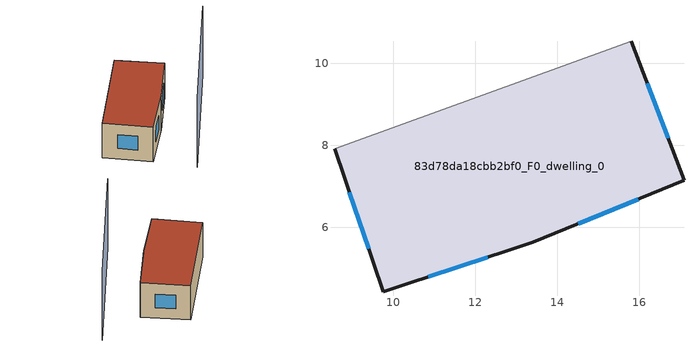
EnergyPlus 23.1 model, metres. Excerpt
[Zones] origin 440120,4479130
83d78da18cbb2bf0_F0_dwelling_0
 floor ground (EU_floor_Construction): 15.81,10.54 17.1,7.15 13.41,5.63 9.76,4.43 8.57,7.91 z0
 wall outside (EU_wall_Construction): 8.57,7.91 9.76,4.43 13.41,5.63 17.1,7.15 15.81,10.54 z0:3
 wall adiabatic (EU_wall_Construction): 15.81,10.54 8.57,7.91 z0:3
 window (EU_Window_Construction): 8.92,6.86 9.4,5.48 / 16.71,8.17 16.2,9.52 / 14.52,6.09 15.98,6.69 / 10.86,4.79 12.3,5.27 z0.91:2.09
 roof outside (EU_roof_Construction): 17.1,7.15 15.81,10.54 8.57,7.91 9.76,4.43 13.41,5.63 z3
shading: 10.53,1.35 20.79,5.96 z0:6
[Building]
EU S2 Campaign: North Axis=0; Terrain=City; Solar Distribution=FullExterior
[Site:Location]
Madrid: Latitude=40.5; Longitude=-3.5; Time Zone=1; Elevation=609
[SizingPeriod:WeatherFileDays]
AnnualSizingPeriod: Begin Month=1; Begin Day of Month=1; End Month=12; End Day of Month=31; Day of Week for Start Day=Monday; Use Weather File Daylight Saving Period=No; Use Weather File Rain and Snow Indicators=No
[MATERIAL]
EU_InternalMass_Material: Roughness=MediumRough; Thickness=0.1; Conductivity=1; Density=1800; Specific Heat=900; Thermal Absorptance=0.9; Solar Absorptance=0.7; Visible Absorptance=0.7
[MATERIAL:NOMASS] Roughness=MediumRough; Thermal Absorptance=0.9; Solar Absorptance=0.7; Visible Absorptance=0.7
Name | Thermal Resistance
EU_wall_NoMass | 0.461255
EU_roof_NoMass | 0.289352
EU_floor_NoMass | 1.25
[WINDOWMATERIAL:SIMPLEGLAZINGSYSTEM]
EU_Window_SimpleGlazing: UFactor=3.792; Solar Heat Gain Coefficient=0.85; Visible Transmittance=0.85
[CONSTRUCTION]
EU_wall_Construction: EU_wall_NoMass
EU_roof_Construction: EU_roof_NoMass
EU_floor_Construction: EU_floor_NoMass
EU_InternalMass_Construction: EU_InternalMass_Material
EU_Window_Construction: EU_Window_SimpleGlazing
[ZONE]
83d78da18cbb2bf0_F0_dwelling_0: Type=1; Multiplier=1; Ceiling Height=autocalculate; Volume=86.8169; Floor Area=autocalculate; Part of Total Floor Area=Yes
[INTERNALMASS]
83d78da18cbb2bf0_F0_dwelling_0_EU_InternalMass: Construction=EU_InternalMass_Construction; Zone or ZoneList=83d78da18cbb2bf0_F0_dwelling_0; Surface Area=28.939
[OTHEREQUIPMENT]
EU_Step8_InternalGain_83d78da18cbb2bf0_F0_dwelling_0_f000: Fuel Type=Electricity; Zone or ZoneList or Space or SpaceList=83d78da18cbb2bf0_F0_dwelling_0; Schedule=EU_Step8_GainSchedule_83d78da18cbb2bf0_F0_dwelling_0_f000; Design Level Calculation Method=Watts/Area; Power per Zone Floor Area=1; Fraction Latent=0; Fraction Radiant=0; Fraction Lost=0; Carbon Dioxide Generation Rate=0; EndUse Subcategory=EU_Step8_InternalGains
[ZONEVENTILATION:DESIGNFLOWRATE]
EU_ConstantAir_83d78da18cbb2bf0_F0_dwelling_0: Zone or ZoneList or Space or SpaceList=83d78da18cbb2bf0_F0_dwelling_0; Schedule=EU_AlwaysOn; Design Flow Rate Calculation Method=AirChanges/Hour; Air Changes per Hour=0.64; Ventilation Type=Natural; Fan Pressure Rise=0; Fan Total Efficiency=1; Constant Term Coefficient=1; Temperature Term Coefficient=0; Velocity Term Coefficient=0; Velocity Squared Term Coefficient=0; Minimum Indoor Temperature=-100; Maximum Indoor Temperature=100; Delta Temperature=-100; Minimum Outdoor Temperature=-100; Maximum Outdoor Temperature=100; Maximum Wind Speed=40
[HVACTEMPLATE:THERMOSTAT]
EU_HeatOnly_83d78da18cbb2bf0_F0_dwelling_0: Constant Heating Setpoint=20; Constant Cooling Setpoint=50
[HVACTEMPLATE:ZONE:IDEALLOADSAIRSYSTEM]
83d78da18cbb2bf0_F0_dwelling_0: Template Thermostat=EU_HeatOnly_83d78da18cbb2bf0_F0_dwelling_0; System Availability Schedule=EU_AlwaysOn; Maximum Heating Supply Air Temperature=50; Minimum Cooling Supply Air Temperature=13; Maximum Heating Supply Air Humidity Ratio=0.0156; Minimum Cooling Supply Air Humidity Ratio=0.0077; Heating Limit=NoLimit; Cooling Limit=NoLimit; Heating Availability Schedule=EU_AlwaysOn; Cooling Availability Schedule=EU_CoolingOff; Dehumidification Control Type=ConstantSensibleHeatRatio; Cooling Sensible Heat Ratio=0.7; Dehumidification Setpoint=60; Humidification Control Type=None; Humidification Setpoint=30; Outdoor Air Method=None; Outdoor Air Flow Rate per Person=0.00944; Outdoor Air Flow Rate per Zone Floor Area=0; Outdoor Air Flow Rate per Zone=0; Demand Controlled Ventilation Type=None; Outdoor Air Economizer Type=NoEconomizer; Heat Recovery Type=None; Sensible Heat Recovery Effectiveness=0.7; Latent Heat Recovery Effectiveness=0.65
[SIZING:ZONE]
83d78da18cbb2bf0_F0_dwelling_0: Zone Cooling Design Supply Air Temperature Input Method=SupplyAirTemperature; Zone Cooling Design Supply Air Temperature=13; Zone Heating Design Supply Air Temperature Input Method=SupplyAirTemperature; Zone Heating Design Supply Air Temperature=50; Zone Cooling Design Supply Air Humidity Ratio=0.008; Zone Heating Design Supply Air Humidity Ratio=0.008; Cooling Design Air Flow Method=DesignDay; Cooling Design Air Flow Rate=0; Cooling Minimum Air Flow per Zone Floor Area=0.000762; Cooling Minimum Air Flow=0; Cooling Minimum Air Flow Fraction=0.2; Heating Design Air Flow Method=DesignDay; Heating Design Air Flow Rate=0; Heating Maximum Air Flow per Zone Floor Area=0.002032; Heating Maximum Air Flow=0.141576; Heating Maximum Air Flow Fraction=0.3; Account for Dedicated Outdoor Air System=No; Dedicated Outdoor Air System Control Strategy=NeutralSupplyAir; Dedicated Outdoor Air Low Setpoint Temperature for Design=autosize; Dedicated Outdoor Air High Setpoint Temperature for Design=autosize; Zone Load Sizing Method=Sensible Load Only No Latent Load; Zone Latent Cooling Design Supply Air Humidity Ratio Input Method=HumidityRatioDifference; Zone Cooling Design Supply Air Humidity Ratio Difference=0.005; Zone Latent Heating Design Supply Air Humidity Ratio Input Method=HumidityRatioDifference; Zone Humidification Design Supply Air Humidity Ratio Difference=0.005
[SCHEDULE:CONSTANT]
Name | Hourly Value
EU_AlwaysOn | 1
EU_CoolingOff | 0
[SCHEDULE:FILE]
EU_Step8_GainSchedule_83d78da18cbb2bf0_F0_dwelling_0_f000: File=../../schedules/83d78da18cbb2bf0/83d78da18cbb2bf0_F0_dwelling_0_f000_gain.csv; Column Number=1; Rows to Skip at Top=0; Number of Hours of Data=8760; Column Separator=Comma; Interpolate to Timestep=No; Minutes per Item=60; Adjust Schedule for Daylight Savings=Yes
